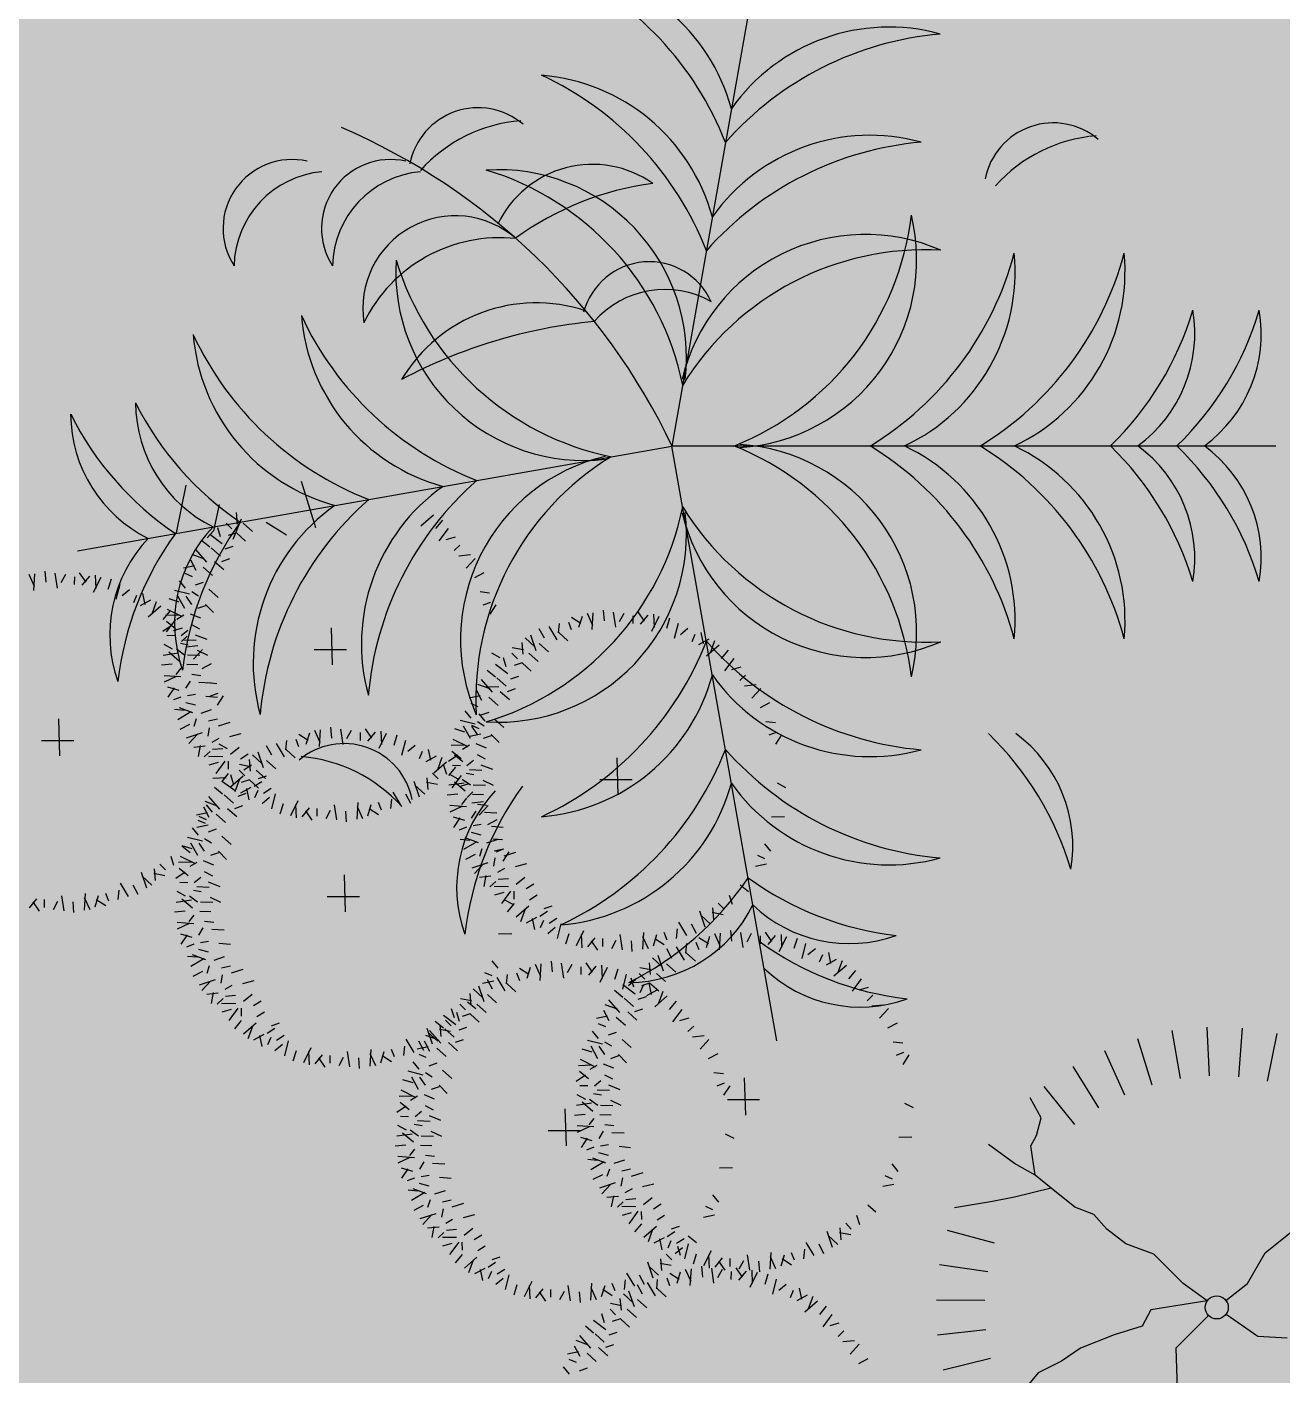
# Model space of a CAD drawing. Header units: millimetres. Extents: x 216896 to 446004, y 63591 to 243769.
# Drawn here: x 309785 to 311137, y 194505 to 195957 of the extents above; entities that cross this region are included whole.
import ezdxf

# ---------------------------------------------------------------- set-up
doc = ezdxf.new("R2010")
doc.units = ezdxf.units.MM
for name, color, linetype, true_color in [('green', 7, 'Continuous', 0x45e718), ('shadov', 7, 'Continuous', 0x2a3c34), ('trees', 7, 'Continuous', 0x547000)]:
    doc.layers.add(name, color=color, linetype=linetype, true_color=true_color)

msp = doc.modelspace()

# ---------------------------------------------------------------- hatches: boundary and pattern name
at = {"layer": 'shadov', "ltscale": 0.1}
h = msp.add_hatch(dxfattribs=at)
h.set_pattern_fill('DOTS', color=256, scale=0.001)
h.paths.add_polyline_path([(301407.1, 217899.8), (312801.2, 225349), (312801.2, 212348), (312876.2, 207772.5), (312801.2, 178300), (309333.4, 178300), (309333.4, 168225), (331284.9, 168225), (319890.8, 160775.8), (297939.4, 160775.8), (297939.4, 170850.8), (301375.7, 173101.6)])

# ---------------------------------------------------------------- linework, layer by layer
at = {"layer": 'green'}
for p, q in [((310593, 196146.7), (310480, 195505.9)), ((309839.3, 195393), (310480, 195505.9)), ((311130.7, 195505.9), (310480, 195505.9)), ((310593, 194865.2), (310480, 195505.9)), ((310010.3, 195434.2), (310011.5, 195421.7)), ((310209.5, 195420), (310223.1, 195431.8)), ((309993.7, 195407.9), (309990.7, 195417.8)), ((310005.6, 195416.6), (309999.6, 195422.7)), ((310028, 195413.8), (310018.1, 195422.7)), ((310225.6, 195417), (310233, 195425.9)), ((310229.3, 195403.7), (310239.1, 195417)), ((309981.9, 195396.8), (309973, 195404.2)), ((309995.2, 195400.5), (309981.9, 195410.4)), ((310010.7, 195412.4), (310002, 195409.4)), ((310020.6, 195403.5), (310010.7, 195412.4)), ((310236.7, 195405.1), (310246.6, 195408.1)), ((310245.3, 195393.3), (310251.5, 195399.2)), ((309962.6, 195389.4), (309975.9, 195384.5)), ((309978.9, 195380.8), (309967, 195394.3)), ((309993.4, 195387.2), (309983.5, 195396.1)), ((310003.3, 195384.2), (309994.6, 195381.2)), ((310007, 195397.5), (309998.3, 195394.6)), ((310262.9, 195388.5), (310250.4, 195387.3)), ((310268.1, 195384.8), (310258.4, 195374.4)), ((309805.7, 195359.4), (309804.7, 195370.9)), ((309953.7, 195374.6), (309965.6, 195377.1)), ((309961.1, 195383.2), (309967, 195372.1)), ((309984.8, 195366.4), (309974.9, 195375.3)), ((309997.1, 195372.4), (309987.2, 195381.2)), ((309786.9, 195367.7), (309792.8, 195354.8)), ((309792.3, 195350.1), (309793.5, 195368.1)), ((309817.8, 195352.6), (309815.3, 195369)), ((309821.9, 195358.8), (309826.8, 195367.9)), ((309836.4, 195356.6), (309836.6, 195365.1)), ((309841.4, 195369.2), (309848.3, 195359.2)), ((309852.3, 195365.7), (309844.3, 195355.9)), ((309856.8, 195348.3), (309864.8, 195364.5)), ((309858.5, 195366.7), (309859.1, 195352.5)), ((309872.7, 195351.7), (309876.2, 195362.8)), ((309881.3, 195340.8), (309885.3, 195356.9)), ((309955.8, 195352.6), (309949.3, 195360.6)), ((309963.5, 195365.1), (309955.6, 195368.6)), ((309974.9, 195359), (309966.2, 195356.1)), ((310267.6, 195364.2), (310277.8, 195369.6)), ((309887.5, 195345), (309895.5, 195351.5)), ((309900.1, 195337.4), (309903.5, 195345.2)), ((309909.5, 195347.1), (309912, 195335.3)), ((309949.1, 195337.8), (309938.1, 195341.2)), ((309960, 195346.3), (309943.9, 195350.4)), ((309955.1, 195330.9), (309947.7, 195344.2)), ((309962.5, 195335.3), (309956.4, 195344.2)), ((309969.9, 195344.2), (309962.5, 195348.7)), ((309990.9, 195342.7), (309981.1, 195351.6)), ((310273.3, 195349), (310283.5, 195347.9)), ((309918.2, 195339.7), (309907.1, 195333.8)), ((309915.7, 195321.9), (309929.3, 195333.8)), ((309924.3, 195338.2), (309919.4, 195324.9)), ((309931.7, 195319), (309939.2, 195327.9)), ((309952.5, 195321.8), (309936.4, 195329.9)), ((309977.4, 195333.8), (309968.7, 195330.9)), ((309986, 195326.4), (309977.4, 195335.3)), ((310276.7, 195334.7), (310284.7, 195337.8)), ((310290.3, 195334.9), (310283.7, 195324.8)), ((310393.9, 195308.1), (310395.1, 195326.1)), ((310407.3, 195317.4), (310406.3, 195328.9)), ((310419.4, 195310.6), (310417, 195327)), ((310443.1, 195327.2), (310449.9, 195317.2)), ((309931.6, 195306.5), (309941.6, 195313.3)), ((309934.2, 195323.6), (309948.4, 195324.1)), ((309935.2, 195317.3), (309944.9, 195309.3)), ((309935.4, 195305.7), (309945.3, 195319)), ((309953.9, 195323.5), (309946.5, 195319)), ((309972.4, 195320.5), (309961.3, 195324.9)), ((309971.2, 195308.7), (309962.5, 195313.1)), ((310357.7, 195304.5), (310358.7, 195314.8)), ((310371.9, 195308), (310368.8, 195315.9)), ((310371.7, 195321.6), (310381.9, 195314.9)), ((310383.1, 195322.4), (310379.4, 195310.4)), ((310388.5, 195325.7), (310394.4, 195312.8)), ((310423.6, 195316.8), (310428.5, 195325.9)), ((310438.1, 195314.6), (310438.3, 195323.1)), ((310453.9, 195323.7), (310445.9, 195313.9)), ((310458.4, 195306.3), (310466.4, 195322.5)), ((310460.2, 195324.7), (310460.7, 195310.5)), ((310474.4, 195309.7), (310477.8, 195320.8)), ((310482.9, 195298.8), (310486.9, 195314.9)), ((309944.3, 195301.5), (309935.7, 195301.7)), ((309942.9, 195307.1), (309952.7, 195310.1)), ((309958.4, 195307.1), (309951.3, 195301.4)), ((309951.5, 195295.3), (309957.7, 195301.2)), ((309979.1, 195297.3), (309966.8, 195302.3)), ((310114.4, 195270.1), (310113.1, 195310.1)), ((310321.9, 195299.3), (310332.3, 195289.6)), ((310333.6, 195285.1), (310327.9, 195302.2)), ((310342.5, 195298.8), (310337.1, 195309)), ((310356.2, 195297.1), (310347.7, 195311.3)), ((310367.9, 195296), (310358, 195304.9)), ((310489.2, 195303), (310497.2, 195309.5)), ((310501.7, 195295.4), (310505.1, 195303.2)), ((310519.8, 195297.7), (310508.7, 195291.8)), ((310511.2, 195305.1), (310513.6, 195293.3)), ((309948.3, 195282.8), (309931.9, 195280.4)), ((309942, 195287), (309932.9, 195291.9)), ((309949.5, 195273.9), (309938, 195283.9)), ((309954.9, 195280.6), (309946.1, 195286.9)), ((309958.9, 195291.5), (309950.4, 195293.1)), ((309967.5, 195296.5), (309954.2, 195296.9)), ((309969.1, 195290.5), (309956.6, 195289.3)), ((309974.3, 195286.8), (309964.6, 195276.4)), ((309980, 195280.3), (309968.9, 195285.7)), ((310129.2, 195286.4), (310094.6, 195286.4)), ((310285.6, 195283.1), (310294.7, 195278.2)), ((310313.4, 195276.5), (310307.5, 195282.7)), ((310308, 195289), (310319.9, 195286.8)), ((310318.1, 195294.2), (310319.4, 195281.6)), ((310335.8, 195273.8), (310325.9, 195282.7)), ((310346.9, 195284.2), (310337, 195293.1)), ((310517.3, 195279.9), (310530.9, 195291.8)), ((310526, 195296.2), (310521, 195282.9)), ((310533.4, 195277), (310540.8, 195285.9)), ((309941.5, 195270.8), (309930, 195269.7)), ((309969.3, 195270.1), (309957.3, 195270.4)), ((309971.2, 195280.2), (309957.9, 195280.6)), ((309973.7, 195266.2), (309984, 195271.5)), ((310303, 195260.5), (310289.7, 195270.4)), ((310301.5, 195267.9), (310298.6, 195277.8)), ((310318.5, 195272.3), (310309.9, 195269.4)), ((310328.4, 195263.5), (310318.5, 195272.3)), ((310537.1, 195263.6), (310547, 195277)), ((310544.5, 195265.1), (310554.4, 195268.1)), ((309950.7, 195257.3), (309932.7, 195258.5)), ((309933.1, 195251.9), (309946, 195257.9)), ((309950.9, 195266.5), (309945.4, 195259.8)), ((309972.2, 195258.5), (309962.5, 195259.7)), ((310286.7, 195240.7), (310274.9, 195254.3)), ((310289.7, 195256.8), (310280.8, 195264.2)), ((310301.2, 195247.2), (310291.3, 195256)), ((310314.8, 195257.5), (310306.2, 195254.6)), ((310553.1, 195253.3), (310559.3, 195259.2)), ((309936.4, 195246.5), (309948.5, 195242.8)), ((309937.3, 195235.2), (309943.9, 195245.3)), ((309960.7, 195252.7), (309956, 195244.9)), ((309983.5, 195250.5), (309970.2, 195251)), ((309979.5, 195251), (309989.7, 195249.9)), ((309982.9, 195236.7), (309990.9, 195239.8)), ((310268.9, 195243.2), (310274.9, 195232.1)), ((310270.4, 195249.4), (310283.7, 195244.5)), ((310293.4, 195246.5), (310279.2, 195246)), ((310304.9, 195232.3), (310295, 195241.2)), ((310311.1, 195244.2), (310302.5, 195241.2)), ((310570.8, 195248.5), (310558.2, 195247.3)), ((310575.9, 195244.8), (310566.2, 195234.4)), ((309950.9, 195235.4), (309942.9, 195232.3)), ((309966.5, 195226.6), (309956.1, 195229.4)), ((309966.5, 195238.2), (309958, 195236.8)), ((309990.2, 195234.9), (309977.9, 195236.1)), ((309996.5, 195236.9), (309989.9, 195226.8)), ((310261.5, 195234.6), (310273.4, 195237)), ((310271.3, 195225.1), (310263.5, 195228.5)), ((310292.6, 195226.4), (310282.7, 195235.3)), ((310575.4, 195224.2), (310585.6, 195229.5)), ((309820.6, 195172.1), (309819.3, 195212.1)), ((309954.3, 195221.1), (309944.1, 195222.2)), ((309961.7, 195219.6), (309947.5, 195211.1)), ((309963.7, 195218.4), (309949.5, 195223.9)), ((309967.5, 195212), (309964.7, 195203.8)), ((309983.6, 195221.6), (309972.2, 195217.9)), ((309990.3, 195211.7), (309980.8, 195209.6)), ((310267.8, 195206.3), (310251.8, 195210.3)), ((310263.6, 195212.6), (310257.1, 195220.6)), ((310271.8, 195217.5), (310278.3, 195209.5)), ((310282.7, 195219), (310274.1, 195216)), ((310298.7, 195202.7), (310288.9, 195211.6)), ((309960.1, 195205.9), (309949.8, 195200.5)), ((309973.7, 195197), (309956.7, 195191.3)), ((309959.5, 195185.3), (309969.2, 195195.7)), ((309981.5, 195202.4), (309979.8, 195193.4)), ((310003.7, 195208.1), (309991, 195204)), ((310015.3, 195195.7), (310003.3, 195192.6)), ((310077.9, 195195.5), (310088, 195188.9)), ((310089.3, 195196.4), (310085.6, 195184.4)), ((310094.7, 195199.7), (310100.6, 195186.8)), ((310100.1, 195182.1), (310101.3, 195200.1)), ((310113.5, 195191.3), (310112.5, 195202.9)), ((310125.6, 195184.5), (310123.1, 195200.9)), ((310129.8, 195190.8), (310134.7, 195199.9)), ((310144.3, 195188.5), (310144.4, 195197.1)), ((310149.3, 195201.2), (310156.1, 195191.2)), ((310160.1, 195197.6), (310152.1, 195187.9)), ((310164.6, 195180.3), (310172.6, 195196.4)), ((310166.3, 195198.6), (310166.9, 195184.4)), ((310256.9, 195197.8), (310245.9, 195201.2)), ((310262.9, 195190.9), (310255.5, 195204.2)), ((310273.9, 195195.5), (310262.1, 195193)), ((310264.1, 195205), (310272, 195201.5)), ((310270.4, 195195.3), (310264.2, 195204.2)), ((310277.8, 195204.2), (310270.4, 195208.6)), ((310581.1, 195209), (310591.4, 195207.9)), ((310584.6, 195194.7), (310592.5, 195197.8)), ((309835.4, 195188.4), (309800.8, 195188.4)), ((309964.7, 195181.6), (309977.2, 195182.8)), ((309969.8, 195171.4), (309972.1, 195183.3)), ((309991.9, 195190.7), (309984.3, 195186.5)), ((309991.8, 195185.1), (310000.9, 195180.2)), ((310013.6, 195181), (310004.2, 195173.6)), ((310048.7, 195172.8), (310043.3, 195183)), ((310062.4, 195171.1), (310053.9, 195185.3)), ((310063.9, 195178.5), (310064.9, 195188.7)), ((310078.1, 195181.9), (310075, 195189.9)), ((310180.6, 195183.7), (310184, 195194.7)), ((310189.1, 195172.8), (310193.1, 195188.9)), ((310195.4, 195177), (310203.4, 195183.5)), ((310242, 195183.6), (310256.2, 195184.1)), ((310260.4, 195181.8), (310244.2, 195189.8)), ((310261.7, 195183.5), (310254.3, 195179)), ((310280.2, 195180.5), (310269.1, 195184.9)), ((310285.2, 195193.8), (310276.5, 195190.9)), ((310293.8, 195186.4), (310285.2, 195195.3)), ((310598.1, 195194.9), (310591.5, 195184.8)), ((309982.3, 195176.8), (309976.1, 195170.9)), ((309996, 195171.2), (309980.8, 195171.4)), ((309995.9, 195179.8), (309985.1, 195178.9)), ((309998.3, 195166.4), (309988.5, 195153.1)), ((310001.8, 195166.4), (310002, 195157.8)), ((310023.3, 195174), (310015.1, 195168.7)), ((310024.3, 195168.1), (310025.5, 195155.6)), ((310028, 195173.3), (310038.5, 195163.6)), ((310039.8, 195159.1), (310034, 195176.1)), ((310053.1, 195158.2), (310043.2, 195167.1)), ((310074.1, 195170), (310064.2, 195178.9)), ((310207.9, 195169.3), (310211.3, 195177.2)), ((310226, 195171.7), (310214.9, 195165.8)), ((310217.3, 195179.1), (310219.8, 195167.3)), ((310232.2, 195170.2), (310227.2, 195156.9)), ((310239.4, 195166.5), (310249.4, 195173.3)), ((310243, 195177.3), (310252.7, 195169.3)), ((310245.8, 195173.3), (310254.6, 195165.9)), ((310266.3, 195167.1), (310259.1, 195161.4)), ((310279, 195168.6), (310270.4, 195173.1)), ((310422.2, 195130.1), (310421, 195170.1)), ((309990.9, 195164.9), (309981.1, 195162)), ((310002, 195153.1), (309994.6, 195144.2)), ((310007.7, 195141.9), (310004.7, 195151.8)), ((310019.6, 195150.5), (310013.6, 195156.7)), ((310014.2, 195163), (310026, 195160.7)), ((310027, 195162.1), (310018.8, 195156.8)), ((310042, 195147.8), (310032.1, 195156.7)), ((310222.1, 195153.5), (310228, 195147.4)), ((310223.5, 195153.9), (310237.1, 195165.8)), ((310233.9, 195162.2), (310236.9, 195152.3)), ((310239.6, 195151), (310247, 195159.8)), ((310249.8, 195147), (310240.7, 195151.9)), ((310252.1, 195161.5), (310243.5, 195161.7)), ((310266.7, 195151.5), (310258.2, 195153.1)), ((310275.3, 195156.4), (310262, 195156.9)), ((310286.9, 195157.3), (310274.6, 195162.2)), ((309999.6, 195148.5), (309985.4, 195147.9)), ((309995.8, 195130.8), (309987, 195138.2)), ((310009.2, 195134.5), (309995.8, 195144.3)), ((310018.1, 195150.1), (310004.5, 195138.3)), ((310009.5, 195133.8), (310014.4, 195147.2)), ((310015.6, 195132.4), (310026.7, 195138.3)), ((310024.7, 195146.3), (310016, 195143.4)), ((310034.6, 195137.4), (310024.7, 195146.3)), ((310038.1, 195144.3), (310029.9, 195139.1)), ((310042.8, 195150.1), (310034.1, 195147.2)), ((310201.8, 195145), (310207.6, 195127.9)), ((310213.6, 195130.8), (310203.1, 195140.4)), ((310227.5, 195141.1), (310215.6, 195143.3)), ((310217.3, 195135.9), (310216.1, 195148.4)), ((310256.1, 195142.8), (310239.7, 195140.4)), ((310243.3, 195137.6), (310253.1, 195151)), ((310257.3, 195133.9), (310245.8, 195143.9)), ((310250.7, 195139.1), (310260.5, 195142.1)), ((310262.8, 195140.6), (310253.9, 195146.8)), ((310279, 195140.1), (310265.7, 195140.6)), ((310287.8, 195140.3), (310276.7, 195145.7)), ((310437, 195146.4), (310402.4, 195146.4)), ((310593.4, 195143.1), (310602.5, 195138.2)), ((309976.6, 195123.4), (309989.9, 195118.4)), ((309992.9, 195114.7), (309981, 195128.3)), ((310007.4, 195121.1), (309997.5, 195130)), ((310021, 195131.5), (310012.3, 195128.5)), ((310024.3, 195124.9), (310021.8, 195136.8)), ((310033.7, 195134.7), (310030.3, 195126.9)), ((310046.2, 195127.1), (310038.3, 195120.6)), ((310048, 195136.9), (310039.8, 195131.7)), ((310052.5, 195131.3), (310048.5, 195115.2)), ((310077, 195123.8), (310069, 195107.6)), ((310177.7, 195125.6), (310176.7, 195115.3)), ((310179.2, 195133), (310187.7, 195118.7)), ((310192.9, 195131.3), (310198.3, 195121)), ((310249.3, 195130.8), (310237.8, 195129.7)), ((310258.7, 195126.5), (310253.3, 195119.8)), ((310259.3, 195127.3), (310265.5, 195133.2)), ((310277.1, 195130.1), (310265.1, 195130.4)), ((309967.7, 195108.5), (309979.6, 195111)), ((309975.1, 195117.2), (309981, 195106.1)), ((309978, 195119.5), (309984.5, 195111.5)), ((309998.8, 195100.4), (309988.9, 195109.3)), ((310011.1, 195106.3), (310001.2, 195115.2)), ((310017.3, 195118.2), (310008.6, 195115.2)), ((310061, 195120.4), (310057.6, 195109.3)), ((310075.3, 195105.4), (310074.7, 195119.6)), ((310081.5, 195106.4), (310089.5, 195116.1)), ((310092.3, 195102.9), (310085.5, 195112.9)), ((310097.4, 195115.5), (310097.2, 195107)), ((310111.8, 195113.2), (310107, 195104.2)), ((310116, 195119.5), (310118.5, 195103.1)), ((310128.1, 195112.7), (310129.1, 195101.2)), ((310141.5, 195122), (310140.3, 195104)), ((310146.9, 195104.3), (310141, 195117.3)), ((310152.3, 195107.6), (310156, 195119.7)), ((310163.7, 195108.5), (310153.6, 195115.2)), ((310163.5, 195122.1), (310166.6, 195114.1)), ((310258.5, 195117.3), (310240.6, 195118.5)), ((310240.9, 195111.9), (310253.8, 195117.8)), ((310268.6, 195112.7), (310263.8, 195104.9)), ((310276.9, 195122.5), (310264.4, 195121.3)), ((310280, 195118.5), (310270.4, 195119.7)), ((310282.1, 195118.8), (310272.4, 195108.3)), ((310291.3, 195110.5), (310278, 195111)), ((309969.8, 195086.6), (309963.3, 195094.6)), ((309980.1, 195097.5), (309968.2, 195095)), ((309977.5, 195099.1), (309969.6, 195102.5)), ((309970.3, 195107), (309978.2, 195103.5)), ((310244.2, 195106.5), (310256.3, 195102.8)), ((310245.1, 195095.1), (310251.7, 195105.3)), ((310258.7, 195095.4), (310250.7, 195092.2)), ((310274.3, 195098.2), (310265.8, 195096.8)), ((310281.6, 195098.1), (310291.8, 195103.5)), ((310298, 195094.9), (310285.7, 195096.1)), ((310601.3, 195106.5), (310587.1, 195105.9)), ((309974, 195080.3), (309957.9, 195084.3)), ((309983.9, 195078.2), (309976.5, 195082.6)), ((309988.9, 195093), (309980.2, 195090)), ((310004.9, 195076.7), (309995, 195085.6)), ((310262.1, 195081.1), (310251.9, 195082.1)), ((310269.6, 195079.6), (310255.3, 195071.1)), ((310271.5, 195078.4), (310257.3, 195083.9)), ((310274.3, 195086.6), (310263.9, 195089.4)), ((310291.4, 195081.6), (310280.1, 195077.9)), ((310287.3, 195082.9), (310297.5, 195081.9)), ((309951.9, 195075.3), (309960.8, 195067.9)), ((309963.1, 195071.8), (309952.1, 195075.2)), ((309969.1, 195064.8), (309961.7, 195078.2)), ((309976.5, 195069.3), (309970.4, 195078.2)), ((309991.3, 195067.8), (309982.7, 195064.8)), ((310000, 195060.4), (309991.3, 195069.3)), ((310267.9, 195065.9), (310257.6, 195060.5)), ((310275.3, 195072), (310272.5, 195063.8)), ((310298.1, 195071.7), (310288.6, 195069.6)), ((310290.7, 195068.7), (310298.7, 195071.8)), ((310304.3, 195068.9), (310297.7, 195058.8)), ((310311.5, 195068.1), (310298.8, 195064)), ((310572, 195065), (310579.8, 195061.5)), ((310579.6, 195077.5), (310586.1, 195069.5)), ((309923.5, 195037.9), (309922.3, 195050.4)), ((309928.2, 195055.5), (309934.2, 195049.3)), ((309940.1, 195064.2), (309943, 195054.3)), ((309948.2, 195057.6), (309962.4, 195058.1)), ((309949.2, 195051.3), (309958.9, 195043.3)), ((309966.5, 195055.8), (309950.4, 195063.8)), ((309967.9, 195057.4), (309960.5, 195053)), ((309986.4, 195054.5), (309975.3, 195058.9)), ((310281.6, 195057), (310264.5, 195051.3)), ((310267.3, 195045.3), (310277, 195055.7)), ((310289.3, 195062.3), (310287.6, 195053.4)), ((310299.7, 195050.7), (310292.1, 195046.5)), ((310323.1, 195055.7), (310311.1, 195052.6)), ((310581.7, 195055.5), (310569.9, 195053)), ((309908, 195047), (309913.8, 195029.9)), ((309919.7, 195032.8), (309909.3, 195042.4)), ((309933.6, 195043), (309921.7, 195045.3)), ((309945.6, 195040.5), (309955.6, 195047.3)), ((309958.3, 195035.5), (309949.7, 195035.6)), ((309972.4, 195041.1), (309965.3, 195035.3)), ((309985.2, 195042.6), (309976.5, 195047.1)), ((309993.1, 195031.2), (309980.8, 195036.2)), ((310128.4, 195004.1), (310127.1, 195044.1)), ((310272.5, 195041.5), (310285, 195042.8)), ((310277.6, 195031.4), (310279.9, 195043.3)), ((310290.1, 195036.8), (310283.9, 195030.9)), ((310303.7, 195039.8), (310292.9, 195038.9)), ((310321.5, 195040.9), (310312, 195033.5)), ((309822.2, 195021.5), (309824.7, 195005.1)), ((309847.7, 195024), (309846.5, 195006)), ((309858.5, 195009.6), (309862.2, 195021.7)), ((309869.7, 195024.1), (309872.8, 195016.1)), ((309883.9, 195027.6), (309882.9, 195017.3)), ((309885.4, 195035), (309893.9, 195020.7)), ((309899.1, 195033.3), (309904.5, 195023)), ((309956, 195021), (309946.9, 195025.9)), ((309972.9, 195025.5), (309964.4, 195027.1)), ((309981.5, 195030.4), (309968.2, 195030.9)), ((310303.8, 195031.2), (310288.6, 195031.4)), ((310298.7, 195024.9), (310288.9, 195022)), ((310306.2, 195026.4), (310296.3, 195013.1)), ((310309.6, 195026.4), (310309.8, 195017.8)), ((310331.1, 195033.9), (310322.9, 195028.7)), ((310334.8, 195022.1), (310326.6, 195016.8)), ((310541.7, 195022.2), (310544.7, 195012.3)), ((310553.6, 195033.3), (310562.5, 195025.9)), ((309787.7, 195008.4), (309795.7, 195018.1)), ((309798.5, 195004.9), (309791.7, 195014.9)), ((309803.5, 195017.5), (309803.4, 195008.9)), ((309818, 195015.2), (309813.1, 195006.1)), ((309834.3, 195014.7), (309835.3, 195003.2)), ((309853.1, 195006.3), (309847.2, 195019.2)), ((309869.9, 195010.5), (309859.7, 195017.1)), ((309962.3, 195016.8), (309945.9, 195014.3)), ((309963.5, 195007.9), (309952, 195017.9)), ((309968.9, 195014.6), (309960.1, 195020.8)), ((309985.2, 195014.1), (309971.9, 195014.6)), ((309994, 195014.2), (309982.9, 195019.6)), ((310143.2, 195020.4), (310108.6, 195020.4)), ((310299.6, 195017), (310308.7, 195012.2)), ((310309.9, 195013.1), (310302.5, 195004.2)), ((310325.9, 195010.1), (310312.3, 194998.3)), ((310317.3, 194993.8), (310322.2, 195007.2)), ((310350.6, 195010.1), (310342, 195007.2)), ((310525.1, 194995.9), (310523.9, 195008.4)), ((310529.9, 195013.5), (310535.8, 195007.3)), ((309955.5, 195004.7), (309943.9, 195003.7)), ((309964.7, 194991.3), (309946.7, 194992.5)), ((309964.9, 195000.5), (309959.4, 194993.8)), ((309983.3, 195004), (309971.3, 195004.4)), ((309986.2, 194992.5), (309976.5, 194993.7)), ((310323.4, 194992.3), (310334.5, 194998.3)), ((310332.1, 194984.9), (310329.6, 194996.8)), ((310345.9, 195004.3), (310337.7, 194999.1)), ((310341.5, 194994.7), (310338.1, 194986.9)), ((310355.8, 194996.9), (310347.6, 194991.6)), ((310487, 194993), (310495.6, 194978.7)), ((310509.6, 195005), (310515.4, 194987.9)), ((310521.4, 194990.8), (310511, 195000.4)), ((310535.3, 195001), (310523.4, 195003.3)), ((309947.1, 194985.9), (309960, 194991.8)), ((309950.4, 194980.5), (309962.5, 194976.8)), ((309951.3, 194969.1), (309957.9, 194979.2)), ((309974.7, 194986.7), (309970, 194978.8)), ((309997.5, 194984.5), (309984.2, 194984.9)), ((310307.4, 194980.5), (310293.2, 194979.9)), ((310354.1, 194987.1), (310346.1, 194980.5)), ((310360.3, 194991.3), (310356.3, 194975.2)), ((310368.9, 194980.4), (310365.4, 194969.3)), ((310384.8, 194983.8), (310376.8, 194967.6)), ((310383.1, 194965.4), (310382.5, 194979.6)), ((310423.9, 194979.5), (310426.3, 194963.1)), ((310449.3, 194982), (310448.1, 194964)), ((310460.2, 194967.6), (310463.8, 194979.7)), ((310471.3, 194982.1), (310474.4, 194974.1)), ((310485.6, 194985.6), (310484.5, 194975.3)), ((310500.8, 194991.3), (310506.1, 194981)), ((310525.8, 194980.8), (310531.7, 194967.9)), ((310531.2, 194963.2), (310532.4, 194981.1)), ((310544.6, 194972.4), (310543.6, 194983.9)), ((310556.7, 194965.6), (310554.2, 194982)), ((310560.9, 194971.9), (310565.8, 194981)), ((310575.4, 194969.6), (310575.5, 194978.2)), ((310580.4, 194982.3), (310587.2, 194972.2)), ((310591.2, 194978.7), (310583.2, 194969)), ((310595.7, 194961.3), (310603.7, 194977.5)), ((310597.5, 194979.7), (310598, 194965.5)), ((309964.9, 194969.3), (309956.9, 194966.2)), ((309980.5, 194960.6), (309970.1, 194963.4)), ((309980.5, 194972.1), (309971.9, 194970.8)), ((310004.2, 194968.8), (309991.9, 194970.1)), ((310389.3, 194966.4), (310397.3, 194976.1)), ((310400.2, 194962.9), (310393.3, 194972.9)), ((310405.2, 194975.5), (310405, 194966.9)), ((310419.7, 194973.2), (310414.8, 194964.1)), ((310435.9, 194972.7), (310436.9, 194961.2)), ((310454.8, 194964.3), (310448.8, 194977.2)), ((310471.5, 194968.5), (310461.4, 194975.1)), ((310479.8, 194953.8), (310474.4, 194964.1)), ((310493.5, 194952.1), (310485, 194966.4)), ((310495, 194959.6), (310496, 194969.8)), ((310509.2, 194963), (310506.1, 194971)), ((310509, 194976.6), (310519.2, 194970)), ((310520.4, 194977.5), (310516.7, 194965.4)), ((310611.7, 194964.8), (310615.1, 194975.8)), ((310620.2, 194953.8), (310624.2, 194969.9)), ((310626.5, 194958.1), (310634.5, 194964.6)), ((309968.3, 194955.1), (309958.1, 194956.1)), ((309975.7, 194953.6), (309961.5, 194945.1)), ((309977.7, 194952.4), (309963.5, 194957.8)), ((309997.6, 194955.6), (309986.2, 194951.8)), ((310285.8, 194951.4), (310292.3, 194943.5)), ((310351.4, 194939.3), (310350.3, 194950.8)), ((310363.4, 194932.5), (310361, 194948.9)), ((310387.1, 194949.1), (310393.9, 194939.1)), ((310455.4, 194949.2), (310456.6, 194936.7)), ((310459.2, 194954.4), (310469.6, 194944.7)), ((310470.9, 194940.1), (310465.1, 194957.2)), ((310505.2, 194951.1), (310495.3, 194960)), ((310639, 194950.4), (310642.4, 194958.2)), ((310657.1, 194952.8), (310646, 194946.8)), ((310648.5, 194960.2), (310650.9, 194948.3)), ((310663.3, 194951.3), (310658.3, 194938)), ((309974, 194939.9), (309963.8, 194934.5)), ((309981.5, 194945.9), (309978.7, 194937.8)), ((309995.5, 194936.3), (309993.8, 194927.3)), ((310004.3, 194945.7), (309994.8, 194943.5)), ((310017.6, 194942.1), (310005, 194938)), ((310278.1, 194938.9), (310286, 194935.5)), ((310301.7, 194926.4), (310302.8, 194936.7)), ((310316, 194929.9), (310312.9, 194937.9)), ((310315.8, 194943.5), (310325.9, 194936.8)), ((310327.1, 194944.3), (310323.5, 194932.3)), ((310332.5, 194947.7), (310338.5, 194934.7)), ((310337.9, 194930), (310339.2, 194948)), ((310367.6, 194938.8), (310372.5, 194947.8)), ((310382.1, 194936.5), (310382.3, 194945)), ((310397.9, 194945.6), (310389.9, 194935.9)), ((310402.5, 194928.2), (310410.5, 194944.4)), ((310404.2, 194946.6), (310404.8, 194932.4)), ((310418.4, 194931.6), (310421.9, 194942.7)), ((310426.9, 194920.7), (310431, 194936.8)), ((310450.7, 194931.6), (310444.7, 194937.8)), ((310445.3, 194944.1), (310457.2, 194941.8)), ((310473.1, 194928.9), (310463.2, 194937.8)), ((310484.2, 194939.2), (310474.3, 194948.1)), ((310654.6, 194935), (310668.2, 194946.8)), ((310670.7, 194932), (310678.1, 194940.9)), ((309987.7, 194931), (309970.7, 194925.2)), ((309973.5, 194919.2), (309983.2, 194929.7)), ((310005.9, 194924.6), (309998.3, 194920.4)), ((310029.3, 194929.6), (310017.3, 194926.6)), ((310265.9, 194921.2), (310276.3, 194911.6)), ((310277.6, 194907), (310271.9, 194924.1)), ((310287.9, 194929.5), (310276, 194927)), ((310286.5, 194920.7), (310281.1, 194930.9)), ((310300.3, 194919), (310291.7, 194933.2)), ((310311.9, 194918), (310302, 194926.9)), ((310440.3, 194915.5), (310427, 194925.4)), ((310433.2, 194924.9), (310441.2, 194931.4)), ((310438.8, 194922.9), (310435.9, 194932.8)), ((310445.7, 194917.3), (310449.2, 194925.1)), ((310455.8, 194927.4), (310447.2, 194924.4)), ((310463.8, 194919.6), (310452.7, 194913.7)), ((310455.2, 194927.1), (310457.7, 194915.2)), ((310465.7, 194918.5), (310455.8, 194927.4)), ((310674.4, 194918.7), (310684.3, 194932)), ((310681.8, 194920.2), (310691.7, 194923.1)), ((309978.7, 194915.5), (309991.2, 194916.7)), ((309983.8, 194905.4), (309986.1, 194917.3)), ((309996.3, 194910.8), (309990.1, 194904.8)), ((310010, 194905.1), (309994.8, 194905.4)), ((310009.9, 194913.8), (309999.1, 194912.9)), ((310027.6, 194914.9), (310018.2, 194907.5)), ((310037.3, 194907.9), (310029.1, 194902.7)), ((310252, 194910.9), (310263.9, 194908.7)), ((310259.7, 194907.2), (310268.6, 194899.8)), ((310262.2, 194916.1), (310263.4, 194903.6)), ((310290.9, 194906.1), (310281.1, 194915)), ((310424, 194895.8), (310412.1, 194909.4)), ((310427, 194911.8), (310418.1, 194919.2)), ((310438.5, 194902.2), (310428.6, 194911.1)), ((310452.1, 194912.6), (310443.4, 194909.6)), ((310461.4, 194901.9), (310475, 194913.7)), ((310470, 194918.2), (310465.1, 194904.8)), ((310477.4, 194898.9), (310484.8, 194907.8)), ((310690.4, 194908.3), (310696.6, 194914.2)), ((310004.9, 194898.9), (309995, 194895.9)), ((310012.3, 194900.4), (310002.5, 194887.1)), ((310015.8, 194900.4), (310016, 194891.7)), ((310041, 194896.1), (310032.8, 194890.8)), ((310247, 194882.4), (310233.7, 194892.3)), ((310245.6, 194889.8), (310242.6, 194899.7)), ((310247.9, 194896.1), (310250.9, 194886.3)), ((310257.4, 194898.5), (310251.5, 194904.6)), ((310262.5, 194894.3), (310253.9, 194891.3)), ((310272.4, 194885.4), (310262.5, 194894.3)), ((310279.8, 194895.7), (310269.9, 194904.6)), ((310398.8, 194889.6), (310410.7, 194892.1)), ((310406.2, 194898.3), (310412.1, 194887.1)), ((310407.7, 194904.4), (310421, 194899.5)), ((310429.9, 194881.5), (310420, 194890.3)), ((310442.2, 194887.4), (310432.3, 194896.3)), ((310448.4, 194899.2), (310439.7, 194896.3)), ((310481.1, 194885.6), (310491, 194898.9)), ((310708.1, 194903.6), (310695.5, 194902.3)), ((310713.2, 194899.8), (310703.5, 194889.4)), ((310016, 194887.1), (310008.6, 194878.2)), ((310032.1, 194884.1), (310018.5, 194872.2)), ((310023.4, 194867.8), (310028.4, 194881.1)), ((310052.1, 194878.3), (310043.9, 194873)), ((310056.8, 194884.1), (310048.1, 194881.1)), ((310215.8, 194878.9), (310221.6, 194861.9)), ((310230.8, 194862.7), (310218.9, 194876.2)), ((310233.7, 194878.7), (310224.8, 194886.1)), ((310241.4, 194875), (310229.6, 194877.3)), ((310231.3, 194869.9), (310230.1, 194882.4)), ((310245.3, 194869.1), (310235.4, 194878)), ((310236, 194887.5), (310242, 194881.3)), ((310258.8, 194879.4), (310250.2, 194876.5)), ((310408.6, 194880.2), (310400.7, 194883.6)), ((310488.5, 194887.1), (310498.4, 194890)), ((310497.2, 194875.2), (310503.4, 194881.1)), ((310712.7, 194879.2), (310722.9, 194884.6)), ((310029.6, 194866.3), (310040.7, 194872.2)), ((310038.3, 194858.9), (310035.8, 194870.8)), ((310047.7, 194868.7), (310044.3, 194860.8)), ((310062, 194870.9), (310053.8, 194865.6)), ((310066.5, 194865.2), (310062.5, 194849.1)), ((310193.2, 194866.9), (310201.7, 194852.7)), ((310206.9, 194865.3), (310212.3, 194855)), ((310213, 194865.1), (310218.9, 194854)), ((310214.5, 194871.3), (310227.8, 194866.4)), ((310227.6, 194864.7), (310217.1, 194874.4)), ((310249, 194854.3), (310239.1, 194863.2)), ((310255.1, 194866.1), (310246.5, 194863.2)), ((310405.1, 194861.4), (310389, 194865.4)), ((310400.9, 194867.6), (310394.4, 194875.6)), ((310415.1, 194859.2), (310407.6, 194863.7)), ((310420, 194874.1), (310411.4, 194871.1)), ((310436, 194857.8), (310426.2, 194866.6)), ((310514.8, 194870.4), (310502.3, 194869.2)), ((310519.9, 194866.7), (310510.3, 194856.3)), ((310718.4, 194864), (310728.7, 194863)), ((310060.2, 194861), (310052.2, 194854.5)), ((310075, 194854.3), (310071.6, 194843.3)), ((310091, 194857.7), (310083, 194841.6)), ((310089.3, 194839.4), (310088.7, 194853.6)), ((310095.5, 194840.4), (310103.5, 194850.1)), ((310106.3, 194836.8), (310099.5, 194846.8)), ((310111.3, 194849.5), (310111.2, 194840.9)), ((310125.8, 194847.2), (310120.9, 194838.1)), ((310130, 194853.5), (310132.5, 194837.1)), ((310155.5, 194855.9), (310154.3, 194837.9)), ((310160.9, 194838.3), (310155, 194851.2)), ((310166.3, 194841.6), (310170, 194853.7)), ((310177.7, 194842.5), (310167.6, 194849.1)), ((310177.5, 194856.1), (310180.6, 194848.1)), ((310191.7, 194859.5), (310190.7, 194849.3)), ((310205.6, 194856.5), (310217.4, 194859)), ((310215.3, 194847), (310207.5, 194850.5)), ((310236.6, 194848.3), (310226.7, 194857.2)), ((310394.2, 194852.8), (310383.2, 194856.3)), ((310400.2, 194845.9), (310392.8, 194859.2)), ((310407.6, 194850.3), (310401.5, 194859.2)), ((310422.5, 194848.9), (310413.8, 194845.9)), ((310431.1, 194841.5), (310422.5, 194850.3)), ((310519.4, 194846.1), (310529.7, 194851.5)), ((310721.8, 194849.8), (310729.8, 194852.9)), ((310735.4, 194850), (310728.8, 194839.8)), ((310142.1, 194846.7), (310143.1, 194835.2)), ((310211.9, 194828.2), (310195.8, 194832.3)), ((310207.7, 194834.5), (310201.2, 194842.5)), ((310226.7, 194840.9), (310218.1, 194838)), ((310242.8, 194824.6), (310232.9, 194833.5)), ((310379.3, 194838.6), (310393.5, 194839.2)), ((310380.3, 194832.4), (310390, 194824.4)), ((310397.6, 194836.9), (310381.5, 194844.9)), ((310399, 194838.5), (310391.6, 194834.1)), ((310417.5, 194835.5), (310406.4, 194840)), ((310201, 194819.7), (310189.9, 194823.2)), ((310207, 194812.8), (310199.6, 194826.1)), ((310214.4, 194817.2), (310208.2, 194826.1)), ((310221.8, 194826.1), (310214.4, 194830.6)), ((310376.7, 194821.5), (310386.7, 194828.4)), ((310403.5, 194822.1), (310396.4, 194816.4)), ((310416.3, 194823.7), (310407.6, 194828.1)), ((310525.1, 194830.9), (310535.4, 194829.8)), ((310528.6, 194816.6), (310536.6, 194819.7)), ((310559.5, 194785.2), (310558.3, 194825.2)), ((310186, 194805.5), (310200.2, 194806)), ((310204.4, 194803.8), (310188.2, 194811.8)), ((310205.8, 194805.4), (310198.3, 194800.9)), ((310224.3, 194802.4), (310213.2, 194806.9)), ((310229.2, 194815.7), (310220.6, 194812.8)), ((310237.9, 194808.3), (310229.2, 194817.2)), ((310387.1, 194802), (310378, 194806.9)), ((310389.4, 194816.5), (310380.8, 194816.7)), ((310404, 194806.5), (310395.5, 194808.2)), ((310412.6, 194811.5), (310399.3, 194811.9)), ((310424.2, 194812.3), (310411.9, 194817.3)), ((310542.2, 194816.8), (310535.6, 194806.7)), ((310183.5, 194788.4), (310193.5, 194795.2)), ((310187, 194799.2), (310196.7, 194791.2)), ((310210.3, 194789), (310203.2, 194783.3)), ((310223, 194790.6), (310214.4, 194795)), ((310366.2, 194752), (310365, 194792)), ((310393.4, 194797.8), (310377, 194795.4)), ((310394.6, 194788.9), (310383.1, 194798.9)), ((310400.1, 194795.6), (310391.2, 194801.9)), ((310416.3, 194795.2), (310403, 194795.6)), ((310425.1, 194795.3), (310414, 194800.7)), ((310574.3, 194801.5), (310539.7, 194801.5)), ((310730.7, 194798.1), (310739.8, 194793.2)), ((310196.1, 194783.4), (310187.6, 194783.6)), ((310210.7, 194773.4), (310202.2, 194775)), ((310219.3, 194778.4), (310206, 194778.8)), ((310230.9, 194779.2), (310218.6, 194784.2)), ((310386.6, 194785.8), (310375.1, 194784.8)), ((310396, 194781.5), (310390.5, 194774.8)), ((310414.4, 194785.1), (310402.4, 194785.5)), ((310417.3, 194773.5), (310407.7, 194774.8)), ((310200.1, 194764.7), (310183.7, 194762.3)), ((310193.9, 194768.9), (310184.8, 194773.8)), ((310201.4, 194755.8), (310189.8, 194765.8)), ((310206.8, 194762.5), (310198, 194768.8)), ((310223, 194762.1), (310209.7, 194762.5)), ((310231.9, 194762.2), (310220.7, 194767.6)), ((310381.1, 194768.3), (310346.5, 194768.3)), ((310395.8, 194772.4), (310377.9, 194773.6)), ((310378.2, 194766.9), (310391.1, 194772.9)), ((310381.5, 194761.5), (310393.6, 194757.9)), ((310382.4, 194750.2), (310389, 194760.3)), ((310405.8, 194767.7), (310401.1, 194759.9)), ((310428.6, 194765.6), (310415.3, 194766)), ((310537.5, 194765), (310546.5, 194760.1)), ((310738.5, 194761.5), (310724.3, 194761)), ((310193.3, 194752.7), (310181.8, 194751.6)), ((310202.7, 194748.4), (310197.3, 194741.7)), ((310221.2, 194752), (310209.2, 194752.3)), ((310396, 194750.4), (310388, 194747.3)), ((310411.6, 194753.2), (310403.1, 194751.8)), ((310435.3, 194749.9), (310423, 194751.2)), ((310202.6, 194739.2), (310184.6, 194740.5)), ((310185, 194733.8), (310197.9, 194739.8)), ((310212.6, 194734.6), (310207.9, 194726.8)), ((310224, 194740.4), (310214.4, 194741.6)), ((310235.4, 194732.4), (310222.1, 194732.9)), ((310399.4, 194736.1), (310389.2, 194737.2)), ((310406.8, 194734.7), (310392.6, 194726.1)), ((310408.8, 194733.5), (310394.6, 194738.9)), ((310411.6, 194741.6), (310401.2, 194744.5)), ((310428.7, 194736.6), (310417.3, 194732.9)), ((310716.9, 194732.5), (310723.4, 194724.5)), ((310188.3, 194728.4), (310200.3, 194724.7)), ((310189.1, 194717.1), (310195.8, 194727.2)), ((310202.7, 194717.3), (310194.8, 194714.2)), ((310218.3, 194720.1), (310209.8, 194718.7)), ((310242.1, 194716.8), (310229.7, 194718)), ((310405.2, 194720.9), (310394.9, 194715.6)), ((310412.6, 194727), (310409.8, 194718.8)), ((310426.6, 194717.4), (310424.9, 194708.4)), ((310435.4, 194726.8), (310425.9, 194724.6)), ((310448.8, 194723.1), (310436.1, 194719)), ((310545.3, 194728.4), (310531.1, 194727.9)), ((310709.2, 194720), (310717.1, 194716.6)), ((310206.2, 194703), (310195.9, 194704.1)), ((310215.6, 194700.3), (310201.3, 194705.8)), ((310218.4, 194708.5), (310207.9, 194711.4)), ((310235.5, 194703.5), (310224.1, 194699.8)), ((310418.9, 194712.1), (310401.8, 194706.3)), ((310404.6, 194700.3), (310414.3, 194710.7)), ((310437, 194705.7), (310429.4, 194701.5)), ((310460.4, 194710.7), (310448.4, 194707.7)), ((310719, 194710.5), (310707.2, 194708.1)), ((310213.6, 194701.6), (310199.4, 194693)), ((310211.9, 194687.8), (310201.7, 194682.4)), ((310219.4, 194693.9), (310216.6, 194685.7)), ((310242.1, 194693.6), (310232.7, 194691.5)), ((310255.5, 194690), (310242.9, 194685.9)), ((310409.8, 194696.6), (310422.3, 194697.8)), ((310414.9, 194686.4), (310417.2, 194698.3)), ((310427.4, 194691.8), (310421.2, 194685.9)), ((310441, 194694.8), (310430.2, 194693.9)), ((310458.7, 194696), (310449.3, 194688.6)), ((310468.4, 194689), (310460.2, 194683.7)), ((310523.6, 194699.4), (310530.2, 194691.4)), ((310690.9, 194688.3), (310699.8, 194680.9)), ((310225.6, 194678.9), (310208.5, 194673.2)), ((310211.4, 194667.2), (310221, 194677.6)), ((310233.4, 194684.3), (310231.6, 194675.3)), ((310243.7, 194672.6), (310236.2, 194668.4)), ((310267.2, 194677.6), (310255.1, 194674.5)), ((310441.1, 194686.2), (310425.9, 194686.5)), ((310436, 194680), (310426.2, 194677)), ((310443.4, 194681.5), (310433.6, 194668.1)), ((310446.9, 194681.4), (310447.1, 194672.8)), ((310472.1, 194677.1), (310463.9, 194671.9)), ((310525.8, 194677.4), (310513.9, 194674.9)), ((310516, 194686.9), (310523.8, 194683.4)), ((310679, 194677.2), (310682, 194667.3)), ((310216.5, 194663.5), (310229.1, 194664.7)), ((310221.7, 194653.3), (310223.9, 194665.2)), ((310234.1, 194658.7), (310228, 194652.8)), ((310247.7, 194661.7), (310236.9, 194660.8)), ((310265.5, 194662.9), (310256.1, 194655.5)), ((310447.2, 194668.1), (310439.7, 194659.2)), ((310463.2, 194665.2), (310449.6, 194653.3)), ((310454.6, 194648.9), (310459.5, 194662.2)), ((310483.2, 194659.4), (310475, 194654.1)), ((310487.9, 194665.2), (310479.2, 194662.2)), ((310646.9, 194660), (310652.7, 194642.9)), ((310672.6, 194656.1), (310660.7, 194658.3)), ((310662.4, 194650.9), (310661.2, 194663.5)), ((310667.2, 194668.6), (310673.1, 194662.4)), ((310247.9, 194653.1), (310232.6, 194653.3)), ((310242.8, 194646.9), (310232.9, 194643.9)), ((310250.2, 194648.3), (310240.3, 194635)), ((310253.7, 194648.3), (310253.8, 194639.7)), ((310275.1, 194655.9), (310267, 194650.6)), ((310278.8, 194644), (310270.7, 194638.8)), ((310460.7, 194647.4), (310471.8, 194653.3)), ((310469.4, 194640), (310466.9, 194651.8)), ((310478.8, 194649.7), (310475.4, 194641.9)), ((310493.1, 194652), (310484.9, 194646.7)), ((310485.8, 194644.1), (310488.7, 194634.2)), ((310497.6, 194646.3), (310493.6, 194630.2)), ((310497.6, 194655.2), (310506.5, 194647.8)), ((310624.3, 194648), (310632.9, 194633.8)), ((310638.1, 194646.3), (310643.4, 194636.1)), ((310658.7, 194645.8), (310648.2, 194655.5)), ((310253.9, 194635), (310246.5, 194626.1)), ((310269.9, 194632), (310256.4, 194620.2)), ((310261.3, 194615.7), (310266.2, 194629.1)), ((310294.6, 194632), (310286, 194629.1)), ((310469.2, 194617.8), (310467.9, 194630.3)), ((310473.9, 194635.4), (310479.8, 194629.3)), ((310491.4, 194642.1), (310483.4, 194635.6)), ((310506.2, 194635.4), (310502.7, 194624.4)), ((310522.1, 194638.8), (310514.1, 194622.7)), ((310520.4, 194620.4), (310519.8, 194634.6)), ((310526.6, 194621.4), (310534.6, 194631.2)), ((310542.5, 194630.5), (310542.3, 194622)), ((310561.1, 194634.6), (310563.6, 194618.1)), ((310586.6, 194637), (310585.4, 194619)), ((310592, 194619.4), (310586.1, 194632.3)), ((310597.5, 194622.7), (310601.1, 194634.7)), ((310608.8, 194623.6), (310598.7, 194630.2)), ((310608.6, 194637.1), (310611.7, 194629.2)), ((310622.8, 194640.6), (310621.8, 194630.3)), ((310267.5, 194614.3), (310278.6, 194620.2)), ((310276.1, 194606.9), (310273.7, 194618.7)), ((310290, 194626.2), (310281.8, 194621)), ((310285.6, 194616.6), (310282.1, 194608.8)), ((310299.8, 194618.8), (310291.7, 194613.6)), ((310431.1, 194614.9), (310439.6, 194600.7)), ((310453.7, 194626.9), (310459.4, 194609.8)), ((310465.4, 194612.7), (310455, 194622.3)), ((310479.3, 194623), (310467.4, 194625.2)), ((310477.6, 194614.9), (310487.7, 194608.3)), ((310488.9, 194615.8), (310485.3, 194603.8)), ((310494.4, 194619.1), (310500.3, 194606.2)), ((310499.8, 194601.5), (310501, 194619.5)), ((310513.2, 194610.7), (310512.2, 194622.3)), ((310525.3, 194603.9), (310522.8, 194620.3)), ((310529.5, 194610.2), (310534.3, 194619.3)), ((310537.5, 194617.9), (310530.6, 194627.9)), ((310543.9, 194607.9), (310544.1, 194616.5)), ((310548.9, 194620.6), (310555.8, 194610.6)), ((310559.8, 194617), (310551.8, 194607.3)), ((310557, 194628.3), (310552.1, 194619.2)), ((310564.3, 194599.7), (310572.3, 194615.8)), ((310566, 194618), (310566.6, 194603.8)), ((310573.2, 194627.7), (310574.2, 194616.2)), ((310298.1, 194609), (310290.1, 194602.5)), ((310304.4, 194613.2), (310300.4, 194597.1)), ((310312.9, 194602.3), (310309.5, 194591.2)), ((310328.9, 194605.7), (310320.9, 194589.5)), ((310327.1, 194587.3), (310326.6, 194601.5)), ((310367.9, 194601.4), (310370.3, 194585)), ((310393.4, 194603.9), (310392.2, 194585.9)), ((310404.2, 194589.6), (310407.9, 194601.6)), ((310415.3, 194604), (310418.5, 194596.1)), ((310429.6, 194607.5), (310428.6, 194597.2)), ((310448.4, 194592.2), (310443, 194602.4)), ((310444.8, 194613.2), (310450.2, 194603)), ((310462.1, 194590.5), (310453.6, 194604.7)), ((310463.6, 194597.9), (310464.6, 194608.1)), ((310477.8, 194601.3), (310474.7, 194609.3)), ((310580.3, 194603.1), (310583.7, 194614.1)), ((310588.8, 194592.2), (310592.8, 194608.3)), ((310595.1, 194596.4), (310603, 194602.9)), ((310333.4, 194588.3), (310341.4, 194598)), ((310344.2, 194584.8), (310337.4, 194594.8)), ((310349.2, 194597.4), (310349, 194588.9)), ((310363.7, 194595.1), (310358.8, 194586.1)), ((310379.9, 194594.6), (310381, 194583.1)), ((310398.8, 194586.2), (310392.9, 194599.2)), ((310415.6, 194590.4), (310405.4, 194597.1)), ((310424, 194587.5), (310425.2, 194575)), ((310427.7, 194592.7), (310438.2, 194583)), ((310439.5, 194578.5), (310433.7, 194595.5)), ((310452.8, 194577.6), (310442.9, 194586.5)), ((310473.7, 194589.4), (310463.9, 194598.3)), ((310607.6, 194588.7), (310611, 194596.6)), ((310625.7, 194591.1), (310614.6, 194585.2)), ((310617, 194598.5), (310619.5, 194586.7)), ((310631.8, 194589.6), (310626.9, 194576.3)), ((310407.4, 194561.3), (310404.4, 194571.2)), ((310419.2, 194569.9), (310413.3, 194576.1)), ((310413.8, 194582.4), (310425.7, 194580.1)), ((310441.7, 194567.2), (310431.8, 194576.1)), ((310623.2, 194573.3), (310636.8, 194585.2)), ((310639.3, 194570.4), (310646.7, 194579.2)), ((310395.5, 194550.2), (310386.7, 194557.6)), ((310408.9, 194553.9), (310395.5, 194563.7)), ((310424.4, 194565.7), (310415.7, 194562.8)), ((310434.2, 194556.8), (310424.4, 194565.7)), ((310643, 194557), (310652.8, 194570.4)), ((310650.4, 194558.5), (310660.2, 194561.5)), ((310376.3, 194542.8), (310389.6, 194537.8)), ((310392.6, 194534.1), (310380.7, 194547.7)), ((310407.1, 194540.5), (310397.2, 194549.4)), ((310420.7, 194550.9), (310412, 194547.9)), ((310659, 194546.7), (310665.2, 194552.6)), ((310676.6, 194541.9), (310664.1, 194540.7)), ((310367.4, 194527.9), (310379.2, 194530.4)), ((310374.8, 194536.6), (310380.7, 194525.5)), ((310398.4, 194519.8), (310388.6, 194528.7)), ((310410.8, 194525.7), (310400.9, 194534.6)), ((310417, 194537.6), (310408.3, 194534.6)), ((310681.8, 194538.2), (310672.1, 194527.7)), ((310369.5, 194506), (310363, 194514)), ((310377.2, 194518.5), (310369.3, 194521.9)), ((310681.2, 194517.5), (310691.5, 194522.9)), ((310388.6, 194512.4), (310379.9, 194509.4))]:
    msp.add_line(p, q, dxfattribs=at)
for centre, radius, start, end in [((310343.4, 195814.5), 208, 15.2489, 85.3937), ((310213, 195705.7), 348.7, 21.3712, 65.0366), ((310713.9, 195749.2), 208, 74.6063, 144.7511), ((310799.3, 195602.3), 348.7, 94.9635, 138.6288), ((310192.4, 195589.2), 348.7, 21.3712, 65.0366), ((310322.9, 195697.9), 208, 15.2489, 85.3937), ((310271.1, 195795.4), 74.9, 49.742, 168.7476), ((309845.5, 195203.6), 702.9, 25.4772, 66.6585), ((310330.3, 195694.1), 162.8, 94.618, 138.2107), ((310890.9, 195779.1), 74.9, 49.742, 168.7476), ((310693.4, 195632.6), 208, 74.6063, 144.7511), ((310950.1, 195677.8), 162.8, 94.618, 138.2107), ((310778.8, 195485.8), 348.7, 94.9635, 138.6288), ((310070.5, 195740.3), 74.2, 77.0578, 212.8533), ((310176.6, 195740.3), 74.2, 77.0578, 212.8533), ((310394.4, 195696.2), 113.1, 54.9866, 154.4034), ((310112.3, 195697.6), 104.2, 95.1845, 178.654), ((310218.4, 195697.6), 104.2, 95.1845, 178.654), ((310292.8, 195600.8), 202.8, 353.426, 93.6346), ((310191.2, 195509.5), 306.8, 11.6665, 73.1878), ((310502.2, 195466.3), 325.3, 97.5759, 125.8942), ((310246.5, 195654.3), 99.6, 48.8744, 188.9763), ((310433.4, 195791), 306.8, 291.6665, 353.1878), ((310540.9, 195706.8), 202.8, 273.426, 13.6346), ((310688.4, 195531), 202.8, 66.3654, 166.5741), ((310294.3, 195567.7), 162.6, 83.7537, 154.0971), ((310385.2, 195693.2), 202.8, 176.3654, 276.5741), ((310476.5, 195794.8), 306.8, 196.8122, 258.3336), ((310455.6, 195631.2), 73.2, 24.2258, 165.1279), ((310752.7, 195410.5), 306.8, 86.8122, 148.3336), ((310512, 195803.6), 348.7, 301.3712, 345.0366), ((310641.8, 195694.1), 208, 295.2489, 5.3937), ((310630.4, 195803.6), 348.7, 301.3712, 345.0366), ((310760.2, 195694.1), 208, 295.2489, 5.3937), ((310333.7, 195491.6), 168.5, 71.4477, 149.3673), ((310472.4, 195573), 101.5, 60.4398, 138.6694), ((310396.8, 195793.6), 348.7, 204.9635, 248.6288), ((310288, 195663.1), 208, 184.6063, 254.7511), ((310717.3, 195748.8), 338, 314.0763, 343.3794), ((310893.2, 195627), 150.2, 306.29, 9.6243), ((310789, 195748.8), 338, 314.0763, 343.3794), ((310964.8, 195627), 150.2, 306.29, 9.6243), ((310447.9, 195092.8), 549.6, 95.4008, 118.1391), ((310171.5, 195642.6), 208, 184.6063, 254.7511), ((310280.3, 195773), 348.7, 204.9635, 248.6288), ((310052.2, 195553.4), 150.2, 180.3757, 243.7101), ((310204.2, 195703.9), 338, 206.6207, 235.9237), ((310134.3, 195691.6), 338, 206.6207, 235.9237), ((309982.3, 195541.1), 150.2, 180.3757, 243.7101), ((310433.4, 195220.9), 306.8, 6.8122, 68.3336), ((310540.9, 195305), 202.8, 346.3654, 86.5741), ((310512, 195208.2), 348.7, 14.9635, 58.6288), ((310641.8, 195317.8), 208, 354.6063, 64.7511), ((310630.4, 195208.2), 348.7, 14.9635, 58.6288), ((310760.2, 195317.8), 208, 354.6063, 64.7511), ((310717.3, 195263.1), 338, 16.6207, 45.9237), ((310893.2, 195384.9), 150.2, 350.3757, 53.7101), ((310789, 195263.1), 338, 16.6207, 45.9237), ((310964.8, 195384.9), 150.2, 350.3757, 53.7101), ((310455, 195297.5), 202.8, 103.426, 203.6346), ((310575.5, 195233.3), 306.8, 121.6665, 183.1878), ((310353.4, 195292.6), 208, 125.2489, 195.3937), ((310500.2, 195207.2), 348.7, 131.3712, 175.0366), ((310383.7, 195186.6), 348.7, 131.3712, 175.0366), ((310236.8, 195272), 208, 125.2489, 195.3937), ((310191.2, 195502.4), 306.8, 286.8122, 348.3336), ((310292.8, 195411.1), 202.8, 266.3654, 6.5741), ((310688.4, 195480.9), 202.8, 193.426, 293.6346), ((310752.7, 195601.4), 306.8, 211.6665, 273.1878), ((310094.2, 195315), 150.2, 136.29, 199.6243), ((310288.5, 195225.6), 338, 144.0763, 173.3794), ((310024.4, 195302.7), 150.2, 136.29, 199.6243), ((310218.7, 195213.3), 338, 144.0763, 173.3794), ((310192.4, 195422.7), 348.7, 294.9635, 338.6288), ((310778.8, 195526.1), 348.7, 221.3712, 265.0366), ((310322.9, 195313.9), 208, 274.6063, 344.7511), ((310693.4, 195379.3), 208, 215.2489, 285.3937), ((310585.9, 194953.2), 338, 16.6207, 45.9237), ((310761.7, 195075), 150.2, 350.3757, 53.7101), ((310126.7, 195110.4), 74.9, 11.2525, 130.258), ((310067.4, 195009), 162.8, 41.7894, 85.382), ((310213, 195306.2), 348.7, 294.9635, 338.6288), ((310799.3, 195409.6), 348.7, 221.3712, 265.0366), ((310592.6, 194941), 338, 144.0763, 173.3794), ((310343.4, 195197.4), 208, 274.6063, 344.7511), ((310713.9, 195262.7), 208, 215.2489, 285.3937), ((310398.2, 195030.5), 150.2, 136.29, 199.6243), ((310282.1, 195230.1), 338, 296.6207, 325.9237), ((310760.4, 195314.4), 338, 234.0763, 263.3794), ((310432.6, 195078.1), 150.2, 270.3757, 333.7101), ((310671, 195120.1), 150.2, 226.29, 289.6243), ((310772.4, 195246.1), 338, 234.0763, 263.3794), ((310683, 195051.7), 150.2, 226.29, 289.6243)]:
    msp.add_arc(centre, radius, start, end, dxfattribs=at)
at = {"layer": 'trees'}
for p, q in [((309946.2, 195412.3), (309956.7, 195463.7)), ((310096.4, 195417.6), (310080.8, 195467.7)), ((309992.2, 195442.9), (309985.9, 195414.4)), ((309985.9, 195414.4), (309979.1, 195407)), ((310015.9, 195427.1), (310007, 195405.3)), ((310042.8, 195423.9), (310064.7, 195410.1)), ((311018.6, 194876.2), (311027.7, 194824.5)), ((311056.3, 194879.9), (311058.9, 194827.5)), ((311094.3, 194878.8), (311090.3, 194826.5)), ((310981.6, 194867.8), (310997.1, 194817.7)), ((311131.8, 194873), (311121.3, 194821.6)), ((310945.9, 194854.8), (310967.6, 194807)), ((310912.1, 194837.4), (310939.7, 194792.8)), ((310877.7, 194782.1), (310866.1, 194803.7)), ((310880.8, 194816), (310913.8, 194775.1)), ((310872.9, 194763.1), (310877.7, 194782.1)), ((310866.6, 194752.1), (310872.9, 194763.1)), ((310849.2, 194733.1), (310821, 194753.5)), ((310871.3, 194720.5), (310866.6, 194752.1)), ((310871.3, 194720.5), (310849.2, 194733.1)), ((310888.7, 194706.3), (310871.3, 194720.5)), ((310888.7, 194706.3), (310849.2, 194696.8)), ((310914, 194685.8), (310888.7, 194706.3)), ((310825.5, 194692.1), (310784.5, 194685.3)), ((310849.2, 194696.8), (310825.5, 194692.1)), ((310934.5, 194677.9), (310914, 194685.8)), ((310948.7, 194662.1), (310934.5, 194677.9)), ((311119.3, 194636.9), (311166.7, 194674.7)), ((310776.4, 194661.1), (310827.1, 194647.4)), ((310969.2, 194646.3), (310948.7, 194662.1)), ((310999.3, 194635.3), (310969.2, 194646.3)), ((311030.8, 194603.7), (310999.3, 194635.3)), ((311100.3, 194603.7), (311119.3, 194636.9)), ((310768.3, 194624), (310820.3, 194616.8)), ((311056.8, 194585.1), (311030.8, 194603.7)), ((311076.8, 194585.5), (311100.3, 194603.7)), ((310764.9, 194586.2), (310817.3, 194585.6)), ((310996.1, 194575.3), (310986.6, 194557.9)), ((311056.8, 194585.1), (310996.1, 194575.3)), ((310986.6, 194557.9), (310956.6, 194548.5)), ((311058.1, 194569.1), (311022.9, 194534.2)), ((311077.1, 194570.8), (311111.4, 194546.9)), ((310766.2, 194548.3), (310818.3, 194554.2)), ((310956.6, 194548.5), (310920.3, 194534.2)), ((311111.4, 194546.9), (311143, 194545.3)), ((310920.3, 194534.2), (310899.8, 194520)), ((311022.9, 194534.2), (311024.5, 194490.1)), ((310772.3, 194510.8), (310823.3, 194523.2)), ((310899.8, 194520), (310874.5, 194507.4)), ((310874.5, 194507.4), (310852.4, 194480.6))]:
    msp.add_line(p, q, dxfattribs=at)
msp.add_circle((311067, 194577.9), 12.4, dxfattribs=at)

doc.saveas('drawing.dxf')
